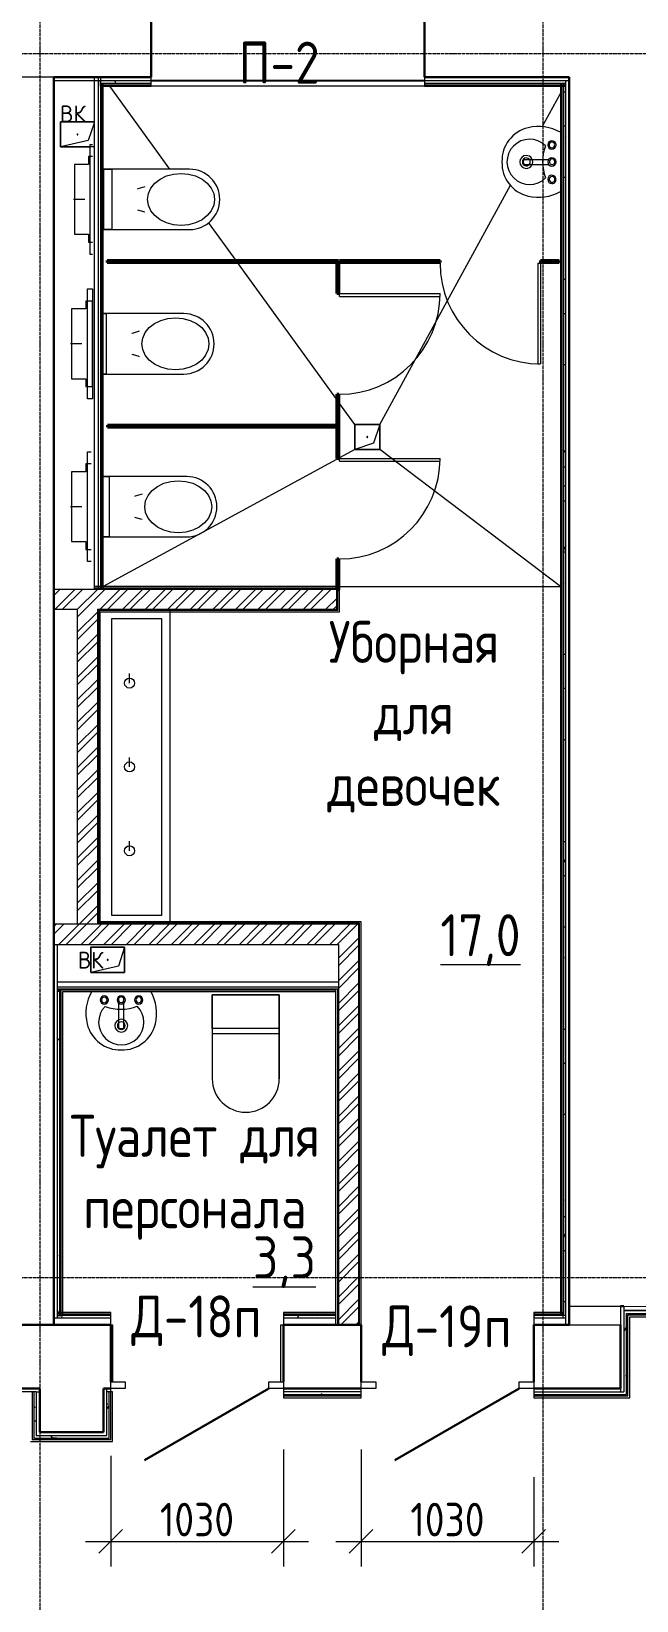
# Model space of a CAD drawing. Header units: millimetres. Extents: x 504091 to 2165846, y 135022 to 442887.
# Drawn here: x 1407246 to 1410857, y 315840 to 325197 of the extents above; entities that cross this region are included whole.
import ezdxf

# ---------------------------------------------------------------- set-up
doc = ezdxf.new("R2010")
doc.units = ezdxf.units.MM
doc.linetypes.add('ADSK_Линия сетки', pattern=[25, 20, -2.5, 0, -2.5])
doc.linetypes.add('осеваяX2', pattern=[4, 2.5, -0.5, 0.5, -0.5])
doc.layers.get('Defpoints').update_dxf_attribs({"color": 255})
for name, color, linetype, lineweight in [('Аннотация', 7, 'Continuous', 9), ('Двери', 7, 'Continuous', 20), ('Двери открывание', 7, 'Continuous', 9), ('Марки дверей', 7, 'Continuous', 20), ('Марки окон', 7, 'Continuous', 20), ('Марки помещений', 7, 'Continuous', 20), ('Обобщенные модели', 7, 'Continuous', 18), ('Оси', 165, 'осеваяX2', 13), ('Перекрытие', 7, 'Continuous', 18), ('размеры', 7, 'Continuous', 9), ('Сантехника', 7, 'Continuous', 18), ('Стены внутренние', 7, 'Continuous', 18), ('Стены несущие', 7, 'Continuous', 30), ('Стены отделка', 7, 'Continuous', 30), ('Стены штриховка', 7, 'Continuous', 18)]:
    doc.layers.add(name, color=color, linetype=linetype, lineweight=lineweight)
doc.styles.add('GOST Common_2', font='GOST_Common.ttf', dxfattribs={"width": 0.9, "height": 200})
doc.styles.add('GOST Common_4', font='GOST_Common.ttf', dxfattribs={"width": 0.9, "height": 200})
doc.styles.add('GOST Common_5', font='GOST_Common.ttf', dxfattribs={"height": 250})
doc.dimstyles.new('ADSK_Основной_2_мм', dxfattribs={"dimscale": 304.8, "dimtxt": 201.142999, "dimasz": 0.463911, "dimexe": 0.492126, "dimexo": 0.492126, "dimgap": 0.098425, "dimtad": 1, "dimrnd": 0.01, "dimdsep": 46, "dimtxsty": 'GOST Common_4', "dimblk1": 'OBLIQUE', "dimblk2": 'OBLIQUE', "dimsah": 1, "dimcen": 0.09, "dimdle": 0.492126, "dimazin": 2, "dimtfac": 1, "dimtdec": 4, "dimtix": 1, "dimtmove": 0, "dimatfit": 3, "dimfxl": 0, "dimtvp": 1, "dimtolj": 1, "dimtzin": 0, "dimlwd": 20, "dimlwe": 20, "dimarcsym": 0})
pattern_1 = [(0, (1400150.29, 304821.34), (406.4, 101.6), [33.528, -271.272, 33.528, -271.272, -1625.6]), (0, (1400150.29, 304821.34), (406.4, 101.6), [-609.6, 33.528, -576.072, 33.528, -271.272, -711.2]), (0, (1400150.29, 304821.34), (406.4, 101.6), [-1524, 33.528, -169.672, 33.528, -474.472]), (120, (1400302.69, 304872.14), (-291.1882, 301.15272), [33.528, -271.272, 33.528, -271.272, -1625.6]), (120, (1400302.69, 304872.14), (-291.1882, 301.15272), [-609.6, 33.528, -576.072, 33.528, -271.272, -711.2]), (120, (1400302.69, 304872.14), (-291.1882, 301.15272), [-1524, 33.528, -169.672, 33.528, -474.472]), (240, (1400353.49, 305075.34), (-115.2118, -402.75272), [33.528, -271.272, 33.528, -271.272, -1625.6]), (240, (1400353.49, 305075.34), (-115.2118, -402.75272), [-609.6, 33.528, -576.072, 33.528, -271.272, -711.2]), (240, (1400353.49, 305075.34), (-115.2118, -402.75272), [-1524, 33.528, -169.672, 33.528, -474.472])]

# ---------------------------------------------------------------- blocks, each defined once
blk = doc.blocks.new('SND_Унитаз_Jika_Olymp_с_инсталяцией - Унитаз_ выпуск прямой_ установка на пол_693х360х360_ PN30_12_ ХВ резьба HP DN15_ К гл_ кон П DN100-V4-План 1-го этажа')
at = {"layer": 'Сантехника'}
for p, q in [((0, -61.7), (0, 6.3)), ((-255, -85), (-255, -117.1)), ((-208, -85), (-255, -85)), ((-208, 0), (-208, -85)), ((208, 0), (-208, 0)), ((208, -85), (208, 0)), ((255, -85), (208, -85)), ((255, -117.1), (255, -85)), ((-327.5, -94), (327.5, -94)), ((-327.5, -117.1), (-327.5, -94)), ((-180, -174), (-180, -687.1)), ((180, -174), (-180, -174)), ((-180, -174), (180, -174)), ((-180, -224), (-180, -174)), ((-100, -173), (-100, -174)), ((-80, -173), (-100, -173)), ((-80, -173), (-100, -173)), ((-80, -174), (-80, -173)), ((-55, -173), (-55, -174)), ((55, -173), (-55, -173)), ((-53.1, -173), (-55, -173)), ((55, -173), (53.1, -173)), ((55, -174), (55, -173)), ((80, -173), (80, -174)), ((100, -173), (80, -173)), ((100, -173), (80, -173)), ((100, -174), (100, -173)), ((180, -687.1), (180, -174)), ((180, -174), (180, -224)), ((327.5, -94), (327.5, -117.1)), ((180, -224), (-180, -224))]:
    blk.add_line(p, q, dxfattribs=at)
at = {"layer": 'Сантехника', "flags": 128}
for points in [[(0, -836.5), (-34.5, -831.5), (-67.3, -816.7), (-96.6, -792.9), (-121.2, -761.2), (-139.7, -723.3), (-151.1, -681), (-155, -636.5), (-151.1, -592), (-139.7, -549.7), (-121.2, -511.8), (-96.6, -480.1), (-67.3, -456.3), (-34.5, -441.5), (0, -436.5)], [(-61.7, -376.2), (-71.7, -411.6), (-75, -420.3)], [(0, -436.5), (34.5, -441.5), (67.3, -456.3), (96.6, -480.1), (121.2, -511.8), (139.7, -549.7), (151.1, -592), (155, -636.5), (151.1, -681), (139.7, -723.3), (121.2, -761.2), (96.6, -792.9), (67.3, -816.7), (34.5, -831.5), (0, -836.5)], [(75, -420.3), (62.3, -378.9), (61.7, -376.2)]]:
    blk.add_lwpolyline(points, dxfattribs=at)
at = {"layer": 'Сантехника'}
blk.add_arc((0, -687.1), 180, 180, 360, dxfattribs=at)
blk = doc.blocks.new('131_Сантехническая перегородка_Дверь - СД-1-3905249-План 1-го этажа')
at = {"layer": 'Двери'}
for p, q in [((769, -8), (785, -8)), ((769, -8), (769, -608)), ((785, -8), (785, -608)), ((769, -608), (785, -608))]:
    blk.add_line(p, q, dxfattribs=at)
at = {"layer": 'Двери открывание'}
blk.add_arc((785, -8), 600, 180, 270, dxfattribs=at)
at = {"layer": 'Обобщенные модели', "lineweight": 40}
for p, q in [((185, 8), (0, 8)), ((0, 8), (0, -4)), ((185, -4), (185, 8)), ((970, 8), (785, 8)), ((785, 8), (785, -4)), ((970, -4), (970, 8)), ((0, -4), (185, -4)), ((785, -4), (970, -4))]:
    blk.add_line(p, q, dxfattribs=at)
blk = doc.blocks.new('131_Сантехническая перегородка - СП-3 3-3867703-План 1-го этажа')
at = {"layer": 'Обобщенные модели', "lineweight": 40}
for p, q in [((1380, 8), (0, 8)), ((0, 8), (0, -4)), ((1380, -4), (1380, 8)), ((0, -4), (1380, -4))]:
    blk.add_line(p, q, dxfattribs=at)
blk = doc.blocks.new('131_Сантехническая перегородка_Дверь - СД-1 2-6230466-План 1-го этажа')
at = {"layer": 'Двери'}
for p, q in [((1184, -8), (1200, -8)), ((1184, -8), (1184, -608)), ((1200, -8), (1200, -608)), ((1184, -608), (1200, -608))]:
    blk.add_line(p, q, dxfattribs=at)
at = {"layer": 'Двери открывание'}
blk.add_arc((1200, -8), 600, 180, 270, dxfattribs=at)
at = {"layer": 'Обобщенные модели', "lineweight": 40}
for p, q in [((600, 8), (0, 8)), ((0, 8), (0, -4)), ((600, -4), (600, 8)), ((1311, 8), (1200, 8)), ((1200, 8), (1200, -4)), ((1311, -4), (1311, 8)), ((0, -4), (600, -4)), ((1200, -4), (1311, -4))]:
    blk.add_line(p, q, dxfattribs=at)
blk = doc.blocks.new('SND_Унитаз_Jika_Olymp_с_инсталяцией - Унитаз_ выпуск прямой_ установка на пол_693х360х360_ PN30_12_ ХВ резьба HP DN15_ К гл_ кон П DN100-711300-План 1-го этажа')
at = {"layer": 'Сантехника'}
for p, q in [((0, -61.7), (0, 6.3)), ((-255, -85), (-255, -125)), ((-208, -85), (-255, -85)), ((-208, 0), (-208, -85)), ((208, 0), (-208, 0)), ((208, -85), (208, 0)), ((255, -85), (208, -85)), ((255, -125), (255, -85)), ((-327.5, -94), (327.5, -94)), ((-327.5, -125), (-327.5, -94)), ((327.5, -125), (-327.5, -125)), ((-255, -125), (255, -125)), ((-180, -174), (-180, -670.2)), ((-180, -207.1), (-180, -174)), ((180, -670.2), (180, -174)), ((180, -174), (180, -207.1)), ((327.5, -94), (327.5, -125)), ((180, -207.1), (-180, -207.1))]:
    blk.add_line(p, q, dxfattribs=at)
at = {"layer": 'Сантехника', "flags": 128}
for points in [[(-61.7, -359.3), (-71.7, -394.8), (-75, -403.4)], [(75, -403.4), (62.3, -362), (61.7, -359.3)], [(0, -819.6), (-34.5, -814.6), (-67.3, -799.8), (-96.6, -776), (-121.2, -744.3), (-139.7, -706.4), (-151.1, -664.1), (-155, -619.6), (-151.1, -575.1), (-139.7, -532.8), (-121.2, -494.9), (-96.6, -463.3), (-67.3, -439.4), (-34.5, -424.6), (0, -419.6)], [(0, -419.6), (34.5, -424.6), (67.3, -439.4), (96.6, -463.3), (121.2, -494.9), (139.7, -532.8), (151.1, -575.1), (155, -619.6), (151.1, -664.1), (139.7, -706.4), (121.2, -744.3), (96.6, -776), (67.3, -799.8), (34.5, -814.6), (0, -819.6)]]:
    blk.add_lwpolyline(points, dxfattribs=at)
at = {"layer": 'Сантехника'}
blk.add_arc((0, -670.2), 180, 180, 360, dxfattribs=at)
blk = doc.blocks.new('SND_Унитаз_Jika_Olymp_с_инсталяцией - Унитаз_ выпуск прямой_ установка на пол_693х360х360_ PN30_12_ ХВ резьба HP DN15_ К гл_ кон П DN100-V5-План 1-го этажа')
at = {"layer": 'Сантехника'}
for p, q in [((0, -61.7), (0, 6.3)), ((-255, -85), (-255, -107.5)), ((-208, -85), (-255, -85)), ((-208, 0), (-208, -85)), ((208, 0), (-208, 0)), ((208, -85), (208, 0)), ((255, -85), (208, -85)), ((255, -107.5), (255, -85)), ((-327.5, -94), (327.5, -94)), ((-327.5, -107.5), (-327.5, -94)), ((-180, -174), (-180, -687.1)), ((180, -174), (-180, -174)), ((-180, -174), (180, -174)), ((-180, -224), (-180, -174)), ((-100, -173), (-100, -174)), ((-80, -173), (-100, -173)), ((-80, -173), (-100, -173)), ((-80, -174), (-80, -173)), ((-55, -173), (-55, -174)), ((55, -173), (-55, -173)), ((-53.1, -173), (-55, -173)), ((55, -173), (53.1, -173)), ((55, -174), (55, -173)), ((80, -173), (80, -174)), ((100, -173), (80, -173)), ((100, -173), (80, -173)), ((100, -174), (100, -173)), ((180, -687.1), (180, -174)), ((180, -174), (180, -224)), ((327.5, -94), (327.5, -107.5)), ((180, -224), (-180, -224))]:
    blk.add_line(p, q, dxfattribs=at)
at = {"layer": 'Сантехника', "flags": 128}
for points in [[(0, -836.5), (-34.5, -831.5), (-67.3, -816.7), (-96.6, -792.9), (-121.2, -761.2), (-139.7, -723.3), (-151.1, -681), (-155, -636.5), (-151.1, -592), (-139.7, -549.7), (-121.2, -511.8), (-96.6, -480.1), (-67.3, -456.3), (-34.5, -441.5), (0, -436.5)], [(-61.7, -376.2), (-71.7, -411.6), (-75, -420.3)], [(0, -436.5), (34.5, -441.5), (67.3, -456.3), (96.6, -480.1), (121.2, -511.8), (139.7, -549.7), (151.1, -592), (155, -636.5), (151.1, -681), (139.7, -723.3), (121.2, -761.2), (96.6, -792.9), (67.3, -816.7), (34.5, -831.5), (0, -836.5)], [(75, -420.3), (62.3, -378.9), (61.7, -376.2)]]:
    blk.add_lwpolyline(points, dxfattribs=at)
at = {"layer": 'Сантехника'}
blk.add_arc((0, -687.1), 180, 180, 360, dxfattribs=at)
blk = doc.blocks.new('Sink - Cloakroom - 440 x 350mm-V6-План 1-го этажа')
at = {"layer": 'Сантехника'}
for p, q in [((-15, -214.9), (-15, -70.7)), ((15, -214.9), (15, -70.7))]:
    blk.add_line(p, q, dxfattribs=at)
for centre, radius, start, end in [((53.3, -130.8), 264.4, 150.36495, 193.63505), ((-53.3, -130.8), 264.4, 346.36495, 29.63505), ((53.3, -130.8), 264.4, 150.36495, 193.63505), ((0, -183.6), 135, 135.46291, 45.05561), ((-101.3, -50.7), 25, 0, 180), ((-101.3, -50.7), 25, 180, 0), ((-101.3, -50.7), 17, 360, 180), ((-101.3, -50.7), 17, 180, 360), ((-1.6, 160.3), 266.6, 249.19864, 291.31988), ((0, -50.7), 25, 0, 180), ((0, -50.7), 25, 180, 0), ((-0.8, -49.2), 16.8, 90, 270), ((-0.8, -49.2), 16.8, 270, 90), ((104.3, -50.7), 25, 360, 180), ((104.3, -50.7), 25, 180, 360), ((104.3, -49.7), 17, 360, 180), ((104.3, -49.7), 17, 180, 360), ((-53.3, -130.8), 264.4, 346.36495, 29.63505), ((0, -203.6), 38.6, 360, 180), ((0, -203.6), 23.5, 360, 180), ((-5.9, -145.1), 203.5, 193.63505, 271.65578), ((-5.9, -145.1), 203.5, 193.63505, 271.65578), ((0, -203.6), 38.6, 180, 360), ((0, -203.6), 23.5, 180, 360), ((5.9, -145.1), 203.5, 268.34422, 346.36495), ((5.9, -145.1), 203.5, 268.34422, 346.36495)]:
    blk.add_arc(centre, radius, start, end, dxfattribs=at)
blk.add_ellipse((0, -214.9), major_axis=(-15, 0), ratio=0.428525, start_param=0, end_param=3.141593, dxfattribs=at)
blk = doc.blocks.new('АС_Дверь_Однопольная_Алюминиевая - 1030х2200 алюм ост с мат_плёнкой Д19п-3910642-План 1-го этажа')
at = {"layer": 'Двери'}
for p, q in [((-390, -150), (-303, -150)), ((-390, -190), (-390, -150)), ((-303, -150), (-303, -190)), ((553, -150), (640, -150)), ((553, -190), (553, -150)), ((640, -150), (640, -190)), ((-303, -190), (-390, -190)), ((640, -190), (553, -190))]:
    blk.add_line(p, q, dxfattribs=at)
at = {"layer": 'Двери', "lineweight": 30}
blk.add_line((553, -190), (-188.3, -618), dxfattribs=at)
blk = doc.blocks.new('GM_Отверстие прямоугольное _в плите_ - Отверстие-1400855-План 1-го этажа')
at = {"layer": 'Обобщенные модели'}
for p, q in [((-75, -75), (-75, 75)), ((-75, 75), (75, 75)), ((75, 75), (-75, 75)), ((-75, 75), (-75, -75)), ((-75, -75), (-37.5, 37.5)), ((-37.5, 37.5), (75, 75)), ((75, 75), (75, -75)), ((75, -75), (75, 75)), ((75, -75), (-75, -75)), ((-75, -75), (75, -75))]:
    blk.add_line(p, q, dxfattribs=at)
for start, end in [(360, 180), (180, 360), (60, 165), (300, 360), (195, 270)]:
    blk.add_arc((0, 0), 2.5, start, end, dxfattribs=at)
blk = doc.blocks.new('GM_Отверстие прямоугольное _в плите_ - Отверстие-1433035-План 1-го этажа')
at = {"layer": 'Обобщенные модели'}
for p, q in [((-98.8, 75), (101.2, 75)), ((-98.8, -67.8), (-63.7, 37.5)), ((101.2, 75), (-75.7, 75)), ((-63.7, 37.5), (101.2, 75)), ((101.2, 75), (101.2, -75)), ((101.2, -75), (101.2, 75)), ((101.2, -75), (-98.8, -75)), ((-98.8, -75), (101.2, -75))]:
    blk.add_line(p, q, dxfattribs=at)
for start, end in [(360, 180), (180, 360), (60, 165), (300, 360), (195, 270)]:
    blk.add_arc((0, 0), 2.5, start, end, dxfattribs=at)
blk = doc.blocks.new('GM_Отверстие прямоугольное _в плите_ - Отверстие-V22-План 1-го этажа')
at = {"layer": 'Обобщенные модели'}
for p, q in [((-101.2, -75), (-101.2, 75)), ((-101.2, 75), (101.2, 75)), ((101.2, 75), (-101.2, 75)), ((-101.2, 75), (-101.2, -75)), ((-101.2, -75), (-63.7, 37.5)), ((-63.7, 37.5), (101.2, 75)), ((101.2, 75), (101.2, -75)), ((101.2, -75), (101.2, 75)), ((101.2, -75), (-101.2, -75)), ((-101.2, -75), (101.2, -75))]:
    blk.add_line(p, q, dxfattribs=at)
for start, end in [(360, 180), (180, 360), (60, 165), (300, 360), (195, 270)]:
    blk.add_arc((0, 0), 2.5, start, end, dxfattribs=at)
blk = doc.blocks.new('ADSK_Умывальник с 3 смесителемями - Умывальник 3-6206144-План 1-го этажа')
at = {"layer": 'Сантехника'}
for p, q in [((-935, -420), (-935, 0)), ((-935, 0), (935, 0)), ((935, 0), (935, -420)), ((-885, -370), (-885, -75)), ((-885, -75), (885, -75)), ((885, -75), (885, -370)), ((-500, -180), (-443, -180)), ((0, -180), (57, -180)), ((500, -180), (557, -180)), ((885, -370), (-885, -370)), ((935, -420), (-935, -420))]:
    blk.add_line(p, q, dxfattribs=at)
for centre in [(-500, -180), (0, -180), (500, -180)]:
    blk.add_circle(centre, 30, dxfattribs=at)
blk = doc.blocks.new('SND_2D_Унитаз1 - 700x400-V51-План 1-го этажа')
at = {"layer": 'Сантехника'}
for p, q in [((200, 180), (-200, 180)), ((-200, 180), (-200, -320)), ((-200, -20), (-200, 180)), ((-200, 180), (200, 180)), ((200, -320), (200, 180)), ((200, 180), (200, -20)), ((-200, -20), (-200, -320)), ((200, -20), (-200, -20)), ((-200, -50), (200, -50)), ((200, -20), (200, -320))]:
    blk.add_line(p, q, dxfattribs=at)
blk.add_arc((0, -320), 200, 180, 360, dxfattribs=at)
blk.add_arc((0, -320), 200, 180, 360, dxfattribs=at)
blk = doc.blocks.new('АС_Дверь_Однопольная_Алюминиевая - 1030х2200 алюм ост с мат_плёнкой Д18п-3910672-План 1-го этажа')
at = {"layer": 'Двери'}
for p, q in [((-390, -150), (-303, -150)), ((-390, -190), (-390, -150)), ((-303, -150), (-303, -190)), ((553, -150), (640, -150)), ((553, -190), (553, -150)), ((640, -150), (640, -190)), ((-303, -190), (-390, -190)), ((640, -190), (553, -190))]:
    blk.add_line(p, q, dxfattribs=at)
at = {"layer": 'Двери', "lineweight": 30}
blk.add_line((553, -190), (-188.3, -618), dxfattribs=at)
blk = doc.blocks.new('_Oblique')
at = {"color": 0, "linetype": 'ByBlock', "lineweight": -2}
blk.add_line((-0.5, -0.5), (0.5, 0.5), dxfattribs=at)
blk = doc.blocks.new('*D2747')
at = {"layer": 'Defpoints', "color": 0, "lineweight": 20, "transparency": 16777216}
for p in [(1409213.5, 316891.1), (1410243.5, 316726.1), (1410243.5, 316193.7)]:
    blk.add_point(p, dxfattribs=at)
at = {"layer": 'размеры', "color": 0, "transparency": 16777216}
for p, q in [((1409213.5, 316741.1), (1409213.5, 316043.7)), ((1410243.5, 316576.1), (1410243.5, 316043.7)), ((1409063.5, 316193.7), (1410393.5, 316193.7))]:
    blk.add_line(p, q, dxfattribs=at)
at = {"layer": 'размеры', "color": 0, "transparency": 16777216, "xscale": 141.4, "yscale": 141.4, "zscale": 141.4, "rotation": 180}
blk.add_blockref('_Oblique', (1409213.5, 316193.7), dxfattribs=at)
at = {"layer": 'размеры', "color": 0, "transparency": 16777216, "xscale": 141.4, "yscale": 141.4, "zscale": 141.4}
blk.add_blockref('_Oblique', (1410243.5, 316193.7), dxfattribs=at)
at = {"layer": 'размеры', "color": 0, "lineweight": 20, "transparency": 16777216, "insert": (1409728.5, 316323.7), "char_height": 200, "width": 560.473, "attachment_point": 5, "style": 'GOST Common_4'}
blk.add_mtext('\\A1;1030', dxfattribs=at)
blk = doc.blocks.new('*D2759')
at = {"layer": 'Defpoints', "color": 0, "lineweight": 20, "transparency": 16777216}
for p in [(1407719.5, 316853.6), (1408749.5, 316891.1), (1408749.5, 316193.7)]:
    blk.add_point(p, dxfattribs=at)
at = {"layer": 'размеры', "color": 0, "transparency": 16777216}
for p, q in [((1408749.5, 316741.1), (1408749.5, 316043.7)), ((1407719.5, 316703.6), (1407719.5, 316043.7)), ((1407569.5, 316193.7), (1408899.5, 316193.7))]:
    blk.add_line(p, q, dxfattribs=at)
at = {"layer": 'размеры', "color": 0, "transparency": 16777216, "xscale": 141.4, "yscale": 141.4, "zscale": 141.4, "rotation": 180}
blk.add_blockref('_Oblique', (1407719.5, 316193.7), dxfattribs=at)
at = {"layer": 'размеры', "color": 0, "transparency": 16777216, "xscale": 141.4, "yscale": 141.4, "zscale": 141.4}
blk.add_blockref('_Oblique', (1408749.5, 316193.7), dxfattribs=at)
at = {"layer": 'размеры', "color": 0, "lineweight": 20, "transparency": 16777216, "insert": (1408234.5, 316323.7), "char_height": 200, "width": 560.473, "attachment_point": 5, "style": 'GOST Common_4'}
blk.add_mtext('\\A1;1030', dxfattribs=at)

msp = doc.modelspace()

# ---------------------------------------------------------------- hatches: boundary and pattern name
at = {"layer": 'Стены внутренние', "lineweight": 9}
h = msp.add_hatch(dxfattribs=at)
h.set_pattern_fill('FP_12', color=256, style=0, pattern_type=2)
h.set_pattern_definition(pattern_1)
h.paths.add_polyline_path([(1410053.7293, 324888.003), (1410435.2939, 324888.003), (1410435.2939, 324903.003), (1409591.943, 324903.003), (1409592.943, 324888.003), (1409734.8984, 324888.003)])
h.paths.add_polyline_path([(1407663.4647, 324888.003), (1407961.943, 324888.003), (1407961.943, 324903.003), (1407660.2939, 324903.003), (1407660.2939, 324888.003)])
h = msp.add_hatch(dxfattribs=at)
h.set_pattern_fill('FP_12', color=256, style=0, pattern_type=2)
h.set_pattern_definition(pattern_1)
h.paths.add_polyline_path([(1410420.2939, 317816.6269), (1410435.2939, 317816.6269), (1410434.896, 324886.503), (1410420.2939, 324886.503), (1410420.2939, 318198.243)])
h = msp.add_hatch(dxfattribs=at)
h.set_pattern_fill('FP_12', color=256, style=0, pattern_type=2)
h.set_pattern_definition(pattern_1)
h.paths.add_polyline_path([(1407400.2939, 317540.1269), (1407415.2939, 317540.1269), (1407415.2939, 319472.3941), (1407400.2939, 319472.3941), (1407400.2939, 318198.243)])
h = msp.add_hatch(dxfattribs=at)
h.set_pattern_fill('FP_12', color=256, style=0, pattern_type=2)
h.set_pattern_definition(pattern_1)
h.paths.add_polyline_path([(1410435.2939, 317541.6269), (1410435.2939, 317816.6269), (1410420.2939, 317816.6269), (1410420.2939, 317541.6269), (1410425.7021, 317541.6269)])
h = msp.add_hatch(dxfattribs=at)
h.set_pattern_fill('FP_12', color=256, style=0, pattern_type=2)
h.set_pattern_definition(pattern_1)
h.paths.add_polyline_path([(1407424.2939, 317525.1269), (1407719.4751, 317525.1269), (1407719.4751, 317540.1269), (1407400.2939, 317540.1269), (1407400.2939, 317525.1269), (1407415.2939, 317525.1269)])
h.paths.add_polyline_path([(1409050.2939, 317525.1269), (1409050.2939, 317540.1269), (1408749.4751, 317540.1269), (1408749.4751, 317525.1269)])
h = msp.add_hatch(dxfattribs=at)
h.set_pattern_fill('FP_12', color=256, style=0, pattern_type=2)
h.set_pattern_definition(pattern_1)
h.paths.add_polyline_path([(1410418.7939, 317525.1269), (1410418.7939, 317540.1269), (1410243.4751, 317540.1269), (1410243.4751, 317525.1269), (1410302.4296, 317525.1269)])
h = msp.add_hatch(dxfattribs=at)
h.set_pattern_fill('FP_12', color=256, style=0, pattern_type=2)
h.set_pattern_definition(pattern_1)
h.paths.add_polyline_path([(1410781.0374, 317085.1269), (1410796.0374, 317086.1413), (1410796.0374, 317568.0315), (1410781.0374, 317568.0315), (1410781.0374, 317085.7066)])
h = msp.add_hatch(dxfattribs=at)
h.set_pattern_fill('FP_12', color=256, style=0, pattern_type=2)
h.set_pattern_definition(pattern_1)
h.paths.add_polyline_path([(1411358.0156, 317553.0315), (1412045.0172, 317553.0315), (1412045.0477, 317568.0315), (1410796.0374, 317568.0315), (1410796.0374, 317553.0315), (1410915.2936, 317553.0315)])
h.paths.add_polyline_path([(1413996.9806, 317553.0315), (1414258.5374, 317553.0315), (1414258.5374, 317566.233), (1413175.0508, 317568.0315), (1413175.0915, 317553.0315), (1413870.294, 317553.0315)])
h = msp.add_hatch(dxfattribs=at)
h.set_pattern_fill('FP_12', color=256, style=0, pattern_type=2)
h.set_pattern_definition(pattern_1)
h.paths.add_polyline_path([(1407275.8991, 316809.4561), (1407275.8991, 317085.1269), (1407260.8991, 317085.1269), (1407260.8991, 316809.4561)])
h = msp.add_hatch(dxfattribs=at)
h.set_pattern_fill('FP_12', color=256, style=0, pattern_type=2)
h.set_pattern_definition(pattern_1)
h.paths.add_polyline_path([(1407710.8991, 316824.4561), (1407710.8991, 317085.1269), (1407695.8991, 317085.1269), (1407695.8991, 316824.4561)])
h = msp.add_hatch(dxfattribs=at)
h.set_pattern_fill('FP_12', color=256, style=0, pattern_type=2)
h.set_pattern_definition(pattern_1)
h.paths.add_polyline_path([(1410710.182, 317070.1269), (1410796.0374, 317070.1269), (1410796.0374, 317085.1269), (1410243.4751, 317085.1269), (1410243.4751, 317070.1269), (1410707.9959, 317070.1269)])
h.paths.add_polyline_path([(1409188.4751, 317070.1269), (1409213.4751, 317070.1269), (1409213.4751, 317085.1269), (1408749.4751, 317085.1269), (1408749.4751, 317070.1269), (1409050.2939, 317070.1269)])
h = msp.add_hatch(dxfattribs=at)
h.set_pattern_fill('FP_12', color=256, style=0, pattern_type=2)
h.set_pattern_definition(pattern_1)
h.paths.add_polyline_path([(1407675.8991, 316809.4561), (1407710.8991, 316809.4561), (1407710.8991, 316824.4561), (1407275.8991, 316824.4561), (1407276.118, 316809.4561), (1407663.4647, 316809.4561)])
at = {"layer": 'Стены штриховка'}
h = msp.add_hatch(dxfattribs=at)
h.set_pattern_fill('ANSI32', color=256, scale=10)
h.set_pattern_definition([(45, (1368096.43, 304821.34), (-67.35192, 67.35192), []), (45, (1368141.33, 304821.34), (-67.35192, 67.35192), [])])
h.paths.add_polyline_path([(1409068.6242, 321871.5684), (1407620.2939, 321871.5684), (1407620.2939, 321871.5835), (1407380.2939, 321871.5835), (1407380.2939, 321751.5684), (1407520.2939, 321751.5684), (1407520.2939, 319873.1448), (1407640.2939, 319873.1448), (1407640.2939, 321751.5684), (1409068.6242, 321751.5684)])
h.paths.add_polyline_path([(1409198.4751, 319873.1448), (1407380.2939, 319873.1448), (1407380.2939, 319753.1448), (1409078.4751, 319753.1448), (1409078.4751, 317766.3441), (1409198.4751, 317766.3441)])
h.paths.add_polyline_path([(1409198.4751, 317766.3441), (1409078.4751, 317766.3441), (1409078.4751, 317485.1269), (1409198.4751, 317485.1269)])

# ---------------------------------------------------------------- linework, layer by layer
at = {"layer": 'Двери'}
for p, q in [((1409084.2939, 323617.5835), (1409084.2939, 323633.5835)), ((1409084.2939, 323633.5835), (1409684.2939, 323633.5835)), ((1409084.2939, 323617.5835), (1409684.2939, 323617.5835)), ((1409684.2939, 323617.5835), (1409684.2939, 323633.5835))]:
    msp.add_line(p, q, dxfattribs=at)
at = {"layer": 'Двери открывание'}
msp.add_arc((1409084.2939, 323633.5835), 600, 270, 0, dxfattribs=at)
at = {"layer": 'Обобщенные модели', "lineweight": 40}
for p, q in [((1409080.2939, 323818.5835), (1409068.2939, 323818.5835)), ((1409068.2939, 323818.5835), (1409068.2939, 323633.5835)), ((1409080.2939, 323633.5835), (1409080.2939, 323818.5835)), ((1409068.2939, 323633.5835), (1409080.2939, 323633.5835)), ((1409080.2939, 323033.5835), (1409068.2939, 323033.5835))]:
    msp.add_line(p, q, dxfattribs=at)
msp.add_lwpolyline([(1409068.2939, 323033.5835), (1409068.2939, 322848.5835), (1409080.2939, 322848.5835), (1409080.2939, 323033.5835)], dxfattribs=at)
at = {"layer": 'Оси', "linetype": 'ADSK_Линия сетки'}
for p, q in [((1407299.8592, 300469.847), (1407299.8592, 326587.6621)), ((1410299.8592, 300469.847), (1410299.8592, 326587.6621)), ((1390035.5654, 325066.3441), (1456265.2939, 325066.3441)), ((1390035.5654, 317766.3441), (1456265.2939, 317766.3441))]:
    msp.add_line(p, q, dxfattribs=at)
at = {"layer": 'Перекрытие'}
for p, q in [((1408072.6606, 324375.5031), (1407714.3273, 324870.003)), ((1410293.9365, 324628.2852), (1410402.2939, 324826.7806)), ((1409325.2939, 322853.8691), (1410104.1404, 324280.6055)), ((1408467.5104, 323830.6102), (1408303.2622, 324057.2729)), ((1409068.2939, 323001.5291), (1408476.2061, 323818.6102)), ((1409175.2939, 322853.8691), (1409080.2939, 322984.9691)), ((1409175.2939, 322703.8691), (1407675.2939, 321886.5835)), ((1410402.2939, 321886.5835), (1409325.2939, 322703.8691)), ((1409083.6242, 321886.5835), (1410402.2939, 321886.5835)), ((1407719.4751, 317485.1269), (1407730.8991, 317485.1269)), ((1407730.8991, 317485.1269), (1407730.8991, 317145.1269)), ((1408734.4751, 317485.1269), (1408749.4751, 317485.1269)), ((1408734.4751, 317145.1269), (1408734.4751, 317485.1269))]:
    msp.add_line(p, q, dxfattribs=at)
at = {"layer": 'Стены внутренние'}
for p, q in [((1409591.943, 324903.8691), (1407961.943, 324903.8691)), ((1407961.943, 324903.003), (1409591.943, 324903.003)), ((1409591.943, 324870.003), (1407961.943, 324870.003)), ((1407655.2939, 321736.5863), (1407655.2939, 319873.1448))]:
    msp.add_line(p, q, dxfattribs=at)
at = {"layer": 'Стены внутренние', "color": 8, "true_color": 0x7f7f7f}
for p, q in [((1410455.2939, 317595.1269), (1410760.2939, 317595.1269)), ((1410455.2939, 317485.1269), (1410760.2939, 317485.1269))]:
    msp.add_line(p, q, dxfattribs=at)
at = {"layer": 'Стены несущие'}
for p, q in [((1407961.943, 324923.8691), (1407961.943, 325253.8691)), ((1409591.943, 325253.8691), (1409591.943, 324923.8691)), ((1407380.2939, 324923.8691), (1407961.943, 324923.8691)), ((1407380.2939, 317485.1269), (1407380.2939, 324923.8691)), ((1410455.2939, 324923.8691), (1409591.943, 324923.8691)), ((1410455.2939, 324923.8691), (1410455.2939, 317485.1269)), ((1410761.0374, 317595.1269), (1410781.0374, 317595.1269)), ((1407719.4751, 317485.1269), (1406645.8991, 317485.1269)), ((1407719.4751, 317145.1269), (1407719.4751, 317485.1269)), ((1408749.4751, 317485.1269), (1408749.4751, 317145.1269)), ((1408749.4751, 317485.1269), (1409213.4751, 317485.1269)), ((1409213.4751, 317145.1269), (1409213.4751, 317485.1269)), ((1410243.4751, 317485.1269), (1410243.4751, 317145.1269)), ((1410243.4751, 317485.1269), (1410455.2939, 317485.1269)), ((1410761.0374, 317105.1269), (1410761.0374, 317485.1269)), ((1406645.8991, 317105.1269), (1407295.8991, 317105.1269)), ((1407295.8991, 317105.1269), (1407295.8991, 316844.4561)), ((1407675.8991, 316844.4561), (1407675.8991, 317105.1269)), ((1407719.4751, 317105.1269), (1407675.8991, 317105.1269)), ((1409213.4751, 317105.1269), (1408749.4751, 317105.1269)), ((1410243.4751, 317105.1269), (1410761.0374, 317105.1269)), ((1407295.8991, 316844.4561), (1407675.8991, 316844.4561))]:
    msp.add_line(p, q, dxfattribs=at)
at = {"layer": 'Стены отделка', "lineweight": 9}
for p, q in [((1407380.2939, 324903.8691), (1407961.943, 324903.8691)), ((1407620.2939, 324923.003), (1407620.2939, 321871.5835)), ((1407660.2939, 324923.003), (1407620.2939, 324923.003)), ((1407961.943, 324903.003), (1407657.1775, 324903.003)), ((1407657.1775, 324903.003), (1407657.1775, 324870.003)), ((1407660.2939, 321871.5684), (1407660.2939, 324923.003)), ((1407675.2939, 321871.5684), (1407675.2939, 324888.003)), ((1407961.943, 324903.8691), (1407961.943, 324923.8691)), ((1407961.943, 324870.003), (1407961.943, 324903.003)), ((1409591.943, 324923.8691), (1409591.943, 324903.8691)), ((1409591.943, 324903.8691), (1410455.2939, 324903.8691)), ((1410455.2939, 324903.003), (1409591.943, 324903.003)), ((1409591.943, 324903.003), (1409591.943, 324870.003)), ((1410435.2939, 324886.503), (1410402.2939, 324886.503)), ((1410402.2939, 324886.503), (1410402.2939, 317541.6269)), ((1410435.2939, 317485.1269), (1410435.2939, 324903.003)), ((1407657.1775, 324870.003), (1407961.943, 324870.003)), ((1409591.943, 324870.003), (1410435.2939, 324870.003)), ((1409083.6242, 321886.5835), (1407620.2123, 321886.5835)), ((1409083.6242, 321736.5684), (1409083.6242, 321886.5835)), ((1407380.2939, 321871.5835), (1409068.6242, 321871.5835)), ((1409068.6242, 321871.5684), (1407660.2939, 321871.5684)), ((1409068.6242, 321751.5684), (1409068.6242, 321871.5684)), ((1407520.2939, 321751.5684), (1407520.2939, 319873.1448)), ((1407640.2939, 321751.5684), (1409068.6242, 321751.5684)), ((1407640.2939, 321736.5684), (1409083.6242, 321736.5684)), ((1407652.2939, 319873.1448), (1407652.2939, 321736.5684)), ((1409213.4751, 319888.1448), (1407640.2939, 319888.1448)), ((1409198.4751, 319873.1448), (1409198.4751, 317485.1269)), ((1409213.4751, 317485.1269), (1409213.4751, 319888.1448)), ((1407380.2939, 319753.1448), (1409078.4751, 319753.1448)), ((1407400.2939, 319753.1448), (1407400.2939, 317525.1269)), ((1409078.4751, 319753.1448), (1409078.4751, 317485.1269)), ((1409075.2939, 319527.3941), (1407400.2939, 319527.3941)), ((1407400.2939, 319487.3941), (1409075.2939, 319487.3941)), ((1407433.2939, 319472.3941), (1409060.2939, 319472.3941)), ((1407433.2939, 317540.1269), (1407433.2939, 319472.3941)), ((1409063.4751, 317485.1269), (1409063.4751, 319487.3941)), ((1410761.0374, 317595.1269), (1410761.0374, 317085.1269)), ((1410781.0374, 317595.1269), (1410781.0374, 317085.1269)), ((1407400.2939, 317525.1269), (1407380.2939, 317525.1269)), ((1407719.4751, 317558.1269), (1407400.2939, 317558.1269)), ((1407400.2939, 317540.1269), (1407433.2939, 317540.1269)), ((1407719.4751, 317485.1269), (1407719.4751, 317558.1269)), ((1408749.4751, 317558.1269), (1408749.4751, 317485.1269)), ((1409063.4751, 317558.1269), (1408749.4751, 317558.1269)), ((1410243.4751, 317558.1269), (1410243.4751, 317485.1269)), ((1410418.7939, 317558.1269), (1410243.4751, 317558.1269)), ((1410402.2939, 317541.6269), (1410435.2939, 317541.6269)), ((1410418.7939, 317525.1269), (1410418.7939, 317558.1269)), ((1410435.2939, 317525.1269), (1410418.7939, 317525.1269)), ((1412045.0477, 317568.0315), (1410781.0374, 317568.0315)), ((1410816.0374, 317050.1269), (1410816.0374, 317533.0315)), ((1410816.0374, 317533.0315), (1412044.9765, 317533.0315)), ((1407275.8991, 317085.1269), (1407295.8991, 317085.1269)), ((1407275.8991, 317085.1269), (1407275.8991, 316824.4561)), ((1407695.8991, 316824.4561), (1407695.8991, 317105.1269)), ((1407730.8991, 317085.1269), (1407695.8991, 317085.1269)), ((1407719.4751, 317085.1269), (1407719.4751, 317105.1269)), ((1407730.8991, 316789.4561), (1407730.8991, 317085.1269)), ((1408749.4751, 317105.1269), (1408749.4751, 317050.1269)), ((1408749.4751, 317050.1269), (1409213.4751, 317050.1269)), ((1409213.4751, 317085.1269), (1409188.4751, 317085.1269)), ((1409213.4751, 317050.1269), (1409213.4751, 317105.1269)), ((1410243.4751, 317105.1269), (1410243.4751, 317050.1269)), ((1410243.4751, 317050.1269), (1410816.0374, 317050.1269)), ((1410761.0374, 317085.1269), (1410781.0374, 317085.1269)), ((1407240.8991, 316789.4561), (1407730.8991, 316789.4561)), ((1407275.8991, 316824.4561), (1407695.8991, 316824.4561))]:
    msp.add_line(p, q, dxfattribs=at)
msp.add_lwpolyline([(1412045.0939, 317590.7357), (1410781.0578, 317593.2676), (1410781.0171, 317573.2676), (1412045.0532, 317570.7357)], dxfattribs=at)
at = {"layer": 'Стены штриховка'}
for p, q in [((1407380.2939, 324923.8691), (1407000.2939, 324923.8691)), ((1407647.2939, 321871.5835), (1407647.2939, 324923.003)), ((1407657.1775, 324888.003), (1407961.943, 324888.003)), ((1407657.1775, 324879.003), (1407961.943, 324879.003)), ((1407666.2939, 321871.5684), (1407666.2939, 324888.003)), ((1409591.943, 324888.003), (1410435.2939, 324888.003)), ((1409591.943, 324879.003), (1410435.2939, 324879.003)), ((1410411.2939, 324886.503), (1410411.2939, 317541.6269)), ((1410420.2939, 324886.503), (1410420.2939, 317541.6269)), ((1409074.6242, 321877.5835), (1407620.2123, 321877.5835)), ((1409074.6242, 321745.5684), (1409074.6242, 321877.5835)), ((1407380.2939, 321751.5684), (1407520.2939, 321751.5684)), ((1407640.2939, 321751.5684), (1407640.2939, 319873.1448)), ((1407640.2939, 321745.5684), (1409074.6242, 321745.5684)), ((1407646.2939, 319873.1448), (1407646.2939, 321736.5684)), ((1409198.4751, 319873.1448), (1407380.2939, 319873.1448)), ((1409204.4751, 319879.1448), (1407640.2939, 319879.1448)), ((1409204.4751, 317485.1269), (1409204.4751, 319879.1448)), ((1407400.2939, 319500.3941), (1409075.2939, 319500.3941)), ((1407400.2939, 319481.3941), (1409060.2939, 319481.3941)), ((1407424.2939, 319472.3941), (1407400.2939, 319472.3941)), ((1407415.2939, 317540.1269), (1407415.2939, 319472.3941)), ((1407424.2939, 317540.1269), (1407424.2939, 319472.3941)), ((1409072.4751, 319487.3941), (1409072.4751, 317485.1269)), ((1407719.4751, 317549.1269), (1407400.2939, 317549.1269)), ((1407719.4751, 317525.1269), (1407400.2939, 317525.1269)), ((1407719.4751, 317540.1269), (1407433.2939, 317540.1269)), ((1409063.4751, 317549.1269), (1408749.4751, 317549.1269)), ((1409063.4751, 317540.1269), (1408749.4751, 317540.1269)), ((1409063.4751, 317525.1269), (1408749.4751, 317525.1269)), ((1410418.7939, 317549.1269), (1410243.4751, 317549.1269)), ((1410418.7939, 317540.1269), (1410243.4751, 317540.1269)), ((1410418.7939, 317525.1269), (1410243.4751, 317525.1269)), ((1410796.0374, 317070.1269), (1410796.0374, 317553.0315)), ((1410796.0374, 317553.0315), (1412045.0172, 317553.0315)), ((1410805.0374, 317061.1269), (1410805.0374, 317544.0315)), ((1410805.0374, 317544.0315), (1412044.9988, 317544.0315)), ((1407275.8991, 317085.1269), (1405876.2939, 317085.1269)), ((1407251.8991, 317085.1269), (1407251.8991, 316800.4561)), ((1407260.8991, 317085.1269), (1407260.8991, 316809.4561)), ((1407710.8991, 316809.4561), (1407710.8991, 317085.1269)), ((1407719.8991, 316800.4561), (1407719.8991, 317085.1269)), ((1409188.4751, 317085.1269), (1408749.4751, 317085.1269)), ((1408749.4751, 317070.1269), (1409213.4751, 317070.1269)), ((1408749.4751, 317061.1269), (1409213.4751, 317061.1269)), ((1410243.4751, 317085.1269), (1410761.0374, 317085.1269)), ((1410243.4751, 317070.1269), (1410796.0374, 317070.1269)), ((1410243.4751, 317061.1269), (1410805.0374, 317061.1269)), ((1407251.8991, 316800.4561), (1407719.8991, 316800.4561)), ((1407260.8991, 316809.4561), (1407710.8991, 316809.4561))]:
    msp.add_line(p, q, dxfattribs=at)

# ---------------------------------------------------------------- block references
at = {"layer": 'Двери'}
for name, p in [('АС_Дверь_Однопольная_Алюминиевая - 1030х2200 алюм ост с мат_плёнкой Д18п-3910672-План 1-го этажа', (1408109.4751, 317295.1269)), ('АС_Дверь_Однопольная_Алюминиевая - 1030х2200 алюм ост с мат_плёнкой Д19п-3910642-План 1-го этажа', (1409603.4751, 317295.1269))]:
    msp.add_blockref(name, p, dxfattribs=at)
at = {"layer": 'Обобщенные модели'}
for name, p, rotation in [('GM_Отверстие прямоугольное _в плите_ - Отверстие-1433035-План 1-го этажа', (1407521.4881, 324583.3441), 180), ('131_Сантехническая перегородка_Дверь - СД-1-3905249-План 1-го этажа', (1409076.2939, 321866.5835), 89.99999999997657), ('GM_Отверстие прямоугольное _в плите_ - Отверстие-1400855-План 1-го этажа', (1409250.2939, 322778.8691), 180), ('GM_Отверстие прямоугольное _в плите_ - Отверстие-V22-План 1-го этажа', (1407701.4881, 319661.4496), 180)]:
    msp.add_blockref(name, p, dxfattribs=dict(at, rotation=rotation))
for name, p in [('131_Сантехническая перегородка - СП-3 3-3867703-План 1-го этажа', (1407698.2939, 323822.6102)), ('131_Сантехническая перегородка_Дверь - СД-1 2-6230466-План 1-го этажа', (1409084.2939, 323822.6102)), ('131_Сантехническая перегородка - СП-3 3-3867703-План 1-го этажа', (1407700.2939, 322840.5835))]:
    msp.add_blockref(name, p, dxfattribs=at)
at = {"layer": 'Сантехника'}
for name, p, rotation in [('Sink - Cloakroom - 440 x 350mm-V6-План 1-го этажа', (1410402.2939, 324419.0835), 269.9999999999997), ('SND_Унитаз_Jika_Olymp_с_инсталяцией - Унитаз_ выпуск прямой_ установка на пол_693х360х360_ PN30_12_ ХВ резьба HP DN15_ К гл_ кон П DN100-V5-План 1-го этажа', (1407503.1775, 324195.503), 90.00000000000037), ('SND_Унитаз_Jika_Olymp_с_инсталяцией - Унитаз_ выпуск прямой_ установка на пол_693х360х360_ PN30_12_ ХВ резьба HP DN15_ К гл_ кон П DN100-711300-План 1-го этажа', (1407486.2939, 323334.3691), 90.00000000000037), ('SND_Унитаз_Jika_Olymp_с_инсталяцией - Унитаз_ выпуск прямой_ установка на пол_693х360х360_ PN30_12_ ХВ резьба HP DN15_ К гл_ кон П DN100-V4-План 1-го этажа', (1407486.2939, 322363.003), 90.00000000000037), ('ADSK_Умывальник с 3 смесителемями - Умывальник 3-6206144-План 1-го этажа', (1407652.2939, 320811.5684), 89.99999999999945)]:
    msp.add_blockref(name, p, dxfattribs=dict(at, rotation=rotation))
for name, p in [('Sink - Cloakroom - 440 x 350mm-V6-План 1-го этажа', (1407782.7939, 319472.3941)), ('SND_2D_Унитаз1 - 700x400-V51-План 1-го этажа', (1408525.2939, 319272.3941))]:
    msp.add_blockref(name, p, dxfattribs=at)

# ---------------------------------------------------------------- texts
at = {"layer": 'Аннотация', "color": 251, "lineweight": 9, "true_color": 0x4b4b4b, "char_height": 100, "width": 156.348, "attachment_point": 1, "line_spacing_factor": 1.022766, "style": 'GOST Common_5'}
for insert in [(1407417.1165, 324755.7238), (1407523.5473, 319709.341)]:
    msp.add_mtext('\\pt360,720,1080,1440,1800,2160,2520,2880,3240,3600,3960,4320,4680,5040,5400,5760,6120,6480,6840,7200,7560,7920,8280,8640,9000,9360,9720,10080,10440,10800,11160,11520;ВК', dxfattribs=dict(at, insert=insert))
at = {"layer": 'Марки дверей', "lineweight": 9, "char_height": 250, "width": 803.7, "attachment_point": 5, "line_spacing_factor": 1.022766, "style": 'GOST Common_2'}
for s, insert in [('\\pt450,900,1350,1800,2250,2700,3150,3600,4050,4500,4950,5400,5850,6300,6750,7200,7650,8100,8550,9000,9450,9900,10350,10800,11250,11700,12150,12600,13050,13500,13950,14400;Д-18п', (1408230.8677, 317508.9786)), ('\\pt450,900,1350,1800,2250,2700,3150,3600,4050,4500,4950,5400,5850,6300,6750,7200,7650,8100,8550,9000,9450,9900,10350,10800,11250,11700,12150,12600,13050,13500,13950,14400;Д-19п', (1409724.8677, 317449.8366))]:
    msp.add_mtext(s, dxfattribs=dict(at, insert=insert))
at = {"layer": 'Марки окон', "lineweight": 9, "insert": (1408724.1387, 325010.9433), "char_height": 250, "width": 505.8, "attachment_point": 5, "line_spacing_factor": 1.022766, "style": 'GOST Common_2'}
msp.add_mtext('\\pt450,900,1350,1800,2250,2700,3150,3600,4050,4500,4950,5400,5850,6300,6750,7200,7650,8100,8550,9000,9450,9900,10350,10800,11250,11700,12150,12600,13050,13500,13950,14400;П-2', dxfattribs=at)
at = {"layer": 'Марки помещений', "lineweight": 9, "char_height": 250, "attachment_point": 5, "line_spacing_factor": 1.022766, "style": 'GOST Common_2'}
for s, insert, width in [('\\pt450,900,1350,1800,2250,2700,3150,3600,4050,4500,4950,5400,5850,6300,6750,7200,7650,8100,8550,9000,9450,9900,10350,10800,11250,11700,12150,12600,13050,13500,13950,14400;Уборная для девочек', (1409528.7126, 321110.618), 1502.64704), ('\\pt450,900,1350,1800,2250,2700,3150,3600,4050,4500,4950,5400,5850,6300,6750,7200,7650,8100,8550,9000,9450,9900,10350,10800,11250,11700,12150,12600,13050,13500,13950,14400;{\\L17,0}', (1409925.3782, 319778.8627), 518.4), ('\\pt450,900,1350,1800,2250,2700,3150,3600,4050,4500,4950,5400,5850,6300,6750,7200,7650,8100,8550,9000,9450,9900,10350,10800,11250,11700,12150,12600,13050,13500,13950,14400;Туалет для персонала', (1408221.7388, 318364.3912), 2062.660633), ('\\pt450,900,1350,1800,2250,2700,3150,3600,4050,4500,4950,5400,5850,6300,6750,7200,7650,8100,8550,9000,9450,9900,10350,10800,11250,11700,12150,12600,13050,13500,13950,14400;{\\L3,3}', (1408756.0676, 317858.194), 405)]:
    msp.add_mtext(s, dxfattribs=dict(at, insert=insert, width=width))

# ---------------------------------------------------------------- dimensions: what is measured, and where the dimension line sits
at = {"layer": 'размеры', "lineweight": 20}
for base, p1, p2, override, picture, middle in [((1408749.4751, 316193.7225), (1407719.4751, 316853.5506), (1408749.4751, 316891.0754), {"dimpost": '<>', "dimfxl": 1030.683319, "dimlwd": 65535, "dimlwe": 65535}, '*D2759', (1408234.4751, 316323.7225)), ((1410243.4751, 316193.7225), (1409213.4751, 316891.0754), (1410243.4751, 316726.1181), {"dimpost": '<>', "dimfxl": 1043.125536, "dimlwd": 65535, "dimlwe": 65535}, '*D2747', (1409728.4751, 316323.7225))]:
    dim = msp.add_linear_dim(base=base, p1=p1, p2=p2, dimstyle='ADSK_Основной_2_мм', override=override, dxfattribs=at)
    dim.commit()
    dim.dimension.update_dxf_attribs({"geometry": picture, "text_midpoint": middle})

doc.saveas('drawing.dxf')
